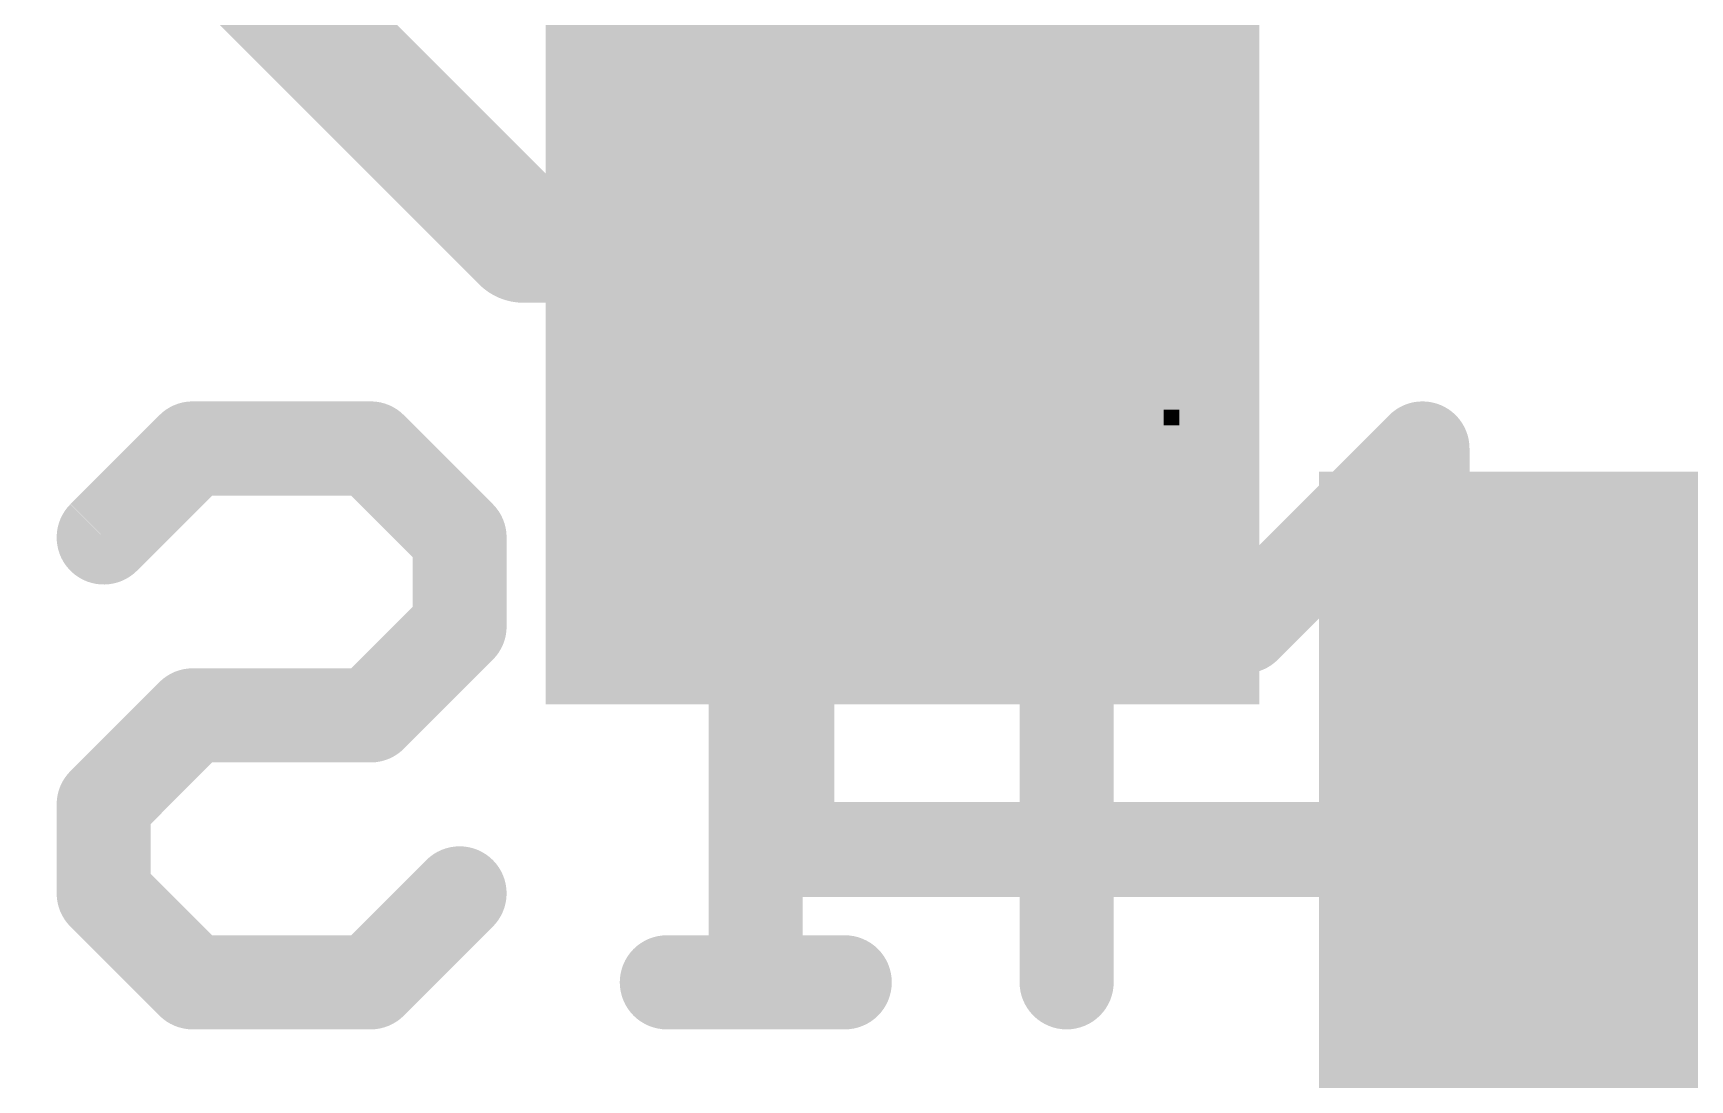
# Model space of a CAD drawing. Extents: x -98 to 15, y -2 to 10.
# Drawn here: x 3.516 to 6.199, y 3.22 to 4.915 of the extents above; entities that cross this region are included whole.
import ezdxf

# ---------------------------------------------------------------- set-up
doc = ezdxf.new("R2010")
doc.units = 0
for name, color, linetype in [('1', 12, 'CONTINUOUS'), ('200', 132, 'CONTINUOUS'), ('21', 53, 'CONTINUOUS'), ('22', 53, 'CONTINUOUS'), ('29', 253, 'CONTINUOUS'), ('31', 253, 'CONTINUOUS')]:
    doc.layers.add(name, color=color, linetype=linetype)

# ---------------------------------------------------------------- blocks, each defined once
blk = doc.blocks.new('RECT')
blk.add_solid([(-0.5, -0.5), (0.5, -0.5), (-0.5, 0.5), (0.5, 0.5)])

msp = doc.modelspace()

# ---------------------------------------------------------------- linework, layer by layer
at = {"layer": '1', "const_width": 0.2032}
for points in [[(4.31, 4.58), (2.54, 6.35)], [(4.9238, 4.58), (4.31, 4.58)], [(5.85, 3.678), (5.85, 2.675)]]:
    msp.add_lwpolyline(points, dxfattribs=at)
at = {"layer": '1', "const_width": 0.1016}
for points in [[(4.31, 4.6308, 1), (4.31, 4.5292)], [(4.9238, 4.5292, 1), (4.9238, 4.6308)], [(4.2741, 4.5441, 1), (4.3459, 4.6159)], [(5.9008, 3.678, 1), (5.7992, 3.678)]]:
    msp.add_lwpolyline(points, format="xyb", dxfattribs=at)
at = {"layer": '21', "const_width": 0.127}
for points in [[(4.75, 3.58), (4.75, 3.83)], [(5.6, 3.58), (4.75, 3.58)]]:
    msp.add_lwpolyline(points, dxfattribs=at)
at = {"layer": '21', "const_width": 0.0635}
for points in [[(4.7817, 3.83, 1), (4.7183, 3.83)], [(4.75, 3.6118, 1), (4.75, 3.5482)], [(5.6, 3.5482, 1), (5.6, 3.6118)], [(4.7183, 3.58, 1), (4.7817, 3.58)]]:
    msp.add_lwpolyline(points, format="xyb", dxfattribs=at)
at = {"layer": '22', "const_width": 0.1524}
for points in [[(3.6304, 4.0985), (3.7744, 4.2425)], [(3.7744, 4.2425), (4.0625, 4.2425)], [(4.0625, 4.2425), (4.2066, 4.0985)], [(4.8303, 4.2425), (4.5422, 4.2425)], [(4.6862, 3.3782), (4.6862, 4.2425)], [(5.4777, 3.9544), (5.1896, 4.2425)], [(5.1896, 4.2425), (5.1896, 3.3782)], [(5.7658, 4.2425), (5.4777, 3.9544)], [(5.7658, 3.3782), (5.7658, 4.2425)], [(4.2066, 4.0985), (4.2066, 3.9544)], [(4.2066, 3.9544), (4.0625, 3.8104)], [(3.7744, 3.8104), (3.6304, 3.6663)], [(4.0625, 3.8104), (3.7744, 3.8104)], [(3.6304, 3.6663), (3.6304, 3.5223)], [(3.6304, 3.5223), (3.7744, 3.3782)], [(4.0625, 3.3782), (4.2066, 3.5223)], [(3.7744, 3.3782), (4.0625, 3.3782)], [(4.8303, 3.3782), (4.5422, 3.3782)]]:
    msp.add_lwpolyline(points, dxfattribs=at)
at = {"layer": '22', "const_width": 0.0762}
for points in [[(3.7744, 4.2806, 1), (3.7744, 4.2044)], [(3.8014, 4.2156, 1), (3.7475, 4.2695)], [(4.0895, 4.2695, 1), (4.0356, 4.2156)], [(4.0625, 4.2044, 1), (4.0625, 4.2806)], [(4.5422, 4.2806, 1), (4.5422, 4.2044)], [(4.7243, 4.2425, 1), (4.6481, 4.2425)], [(4.8303, 4.2044, 1), (4.8303, 4.2806)], [(5.2165, 4.2695, 1), (5.1626, 4.2156)], [(5.2277, 4.2425, 1), (5.1515, 4.2425)], [(5.8039, 4.2425, 1), (5.7277, 4.2425)], [(5.7927, 4.2156, 1), (5.7389, 4.2695)], [(3.6034, 4.1254, 1), (3.6573, 4.0715)], [(4.2447, 4.0985, 1), (4.1685, 4.0985)], [(4.1797, 4.0715, 1), (4.2335, 4.1254)], [(4.2335, 3.9275, 1), (4.1797, 3.9814)], [(5.4507, 3.9814, 1), (5.5046, 3.9275)], [(5.4507, 3.9275, 1), (5.5046, 3.9814)], [(4.1685, 3.9544, 1), (4.2447, 3.9544)], [(3.7744, 3.8485, 1), (3.7744, 3.7723)], [(3.8014, 3.7834, 1), (3.7475, 3.8373)], [(4.0356, 3.8373, 1), (4.0895, 3.7834)], [(4.0625, 3.7723, 1), (4.0625, 3.8485)], [(3.6034, 3.6933, 1), (3.6573, 3.6394)], [(3.6685, 3.6663, 1), (3.5923, 3.6663)], [(3.6573, 3.5492, 1), (3.6034, 3.4953)], [(4.2335, 3.4953, 1), (4.1797, 3.5492)], [(3.5923, 3.5223, 1), (3.6685, 3.5223)], [(3.7744, 3.4163, 1), (3.7744, 3.3401)], [(3.7475, 3.3513, 1), (3.8014, 3.4051)], [(4.0356, 3.4051, 1), (4.0895, 3.3513)], [(4.0625, 3.3401, 1), (4.0625, 3.4163)], [(4.5422, 3.4163, 1), (4.5422, 3.3401)], [(4.8303, 3.3401, 1), (4.8303, 3.4163)], [(4.6481, 3.3782, 1), (4.7243, 3.3782)], [(5.1515, 3.3782, 1), (5.2277, 3.3782)], [(5.7277, 3.3782, 1), (5.8039, 3.3782)]]:
    msp.add_lwpolyline(points, format="xyb", dxfattribs=at)

# ---------------------------------------------------------------- block references
at = {"layer": '1', "xscale": 0.9524, "yscale": 0.3}
for p in [(4.9238, 4.58), (4.9238, 4.08)]:
    msp.add_blockref('RECT', p, dxfattribs=at)
at = {"layer": '1', "xscale": 0.8508, "yscale": 0.3, "rotation": 90}
msp.add_blockref('RECT', (5.85, 3.678), dxfattribs=at)
at = {"layer": '200', "yscale": 0.0254}
for p, xscale in [((4.7879, 4.9022), 0.0508), ((4.7879, 4.8768), 0.0508), ((4.7879, 4.8514), 0.0508), ((4.7879, 4.826), 0.0508), ((4.7879, 4.8006), 0.0508), ((4.7879, 4.7752), 0.0508), ((4.7879, 4.7498), 0.0508), ((4.7879, 4.7244), 0.0508), ((5.0673, 4.7244), 0.4572), ((4.7879, 4.699), 0.0508), ((5.08, 4.699), 0.4826), ((4.7879, 4.6736), 0.0508), ((5.0927, 4.6736), 0.508), ((4.7879, 4.6482), 0.0508), ((5.1054, 4.6482), 0.5334), ((4.7879, 4.6228), 0.0508), ((5.1054, 4.6228), 0.5334), ((4.7879, 4.5974), 0.0508), ((5.1054, 4.5974), 0.5334), ((4.7879, 4.572), 0.0508), ((5.1054, 4.572), 0.5334), ((4.7879, 4.5466), 0.0508), ((4.7879, 4.5212), 0.0508), ((5.1054, 4.5466), 0.5334), ((5.0927, 4.5212), 0.508), ((4.7879, 4.4958), 0.0508), ((5.08, 4.4958), 0.4826), ((4.7879, 4.4704), 0.0508), ((4.7879, 4.445), 0.0508), ((4.7879, 4.4196), 0.0508), ((4.7879, 4.3942), 0.0508), ((4.7879, 4.3688), 0.0508), ((4.7879, 4.3434), 0.0508), ((4.7879, 4.318), 0.0508), ((4.7879, 4.2926), 0.0508), ((5.3594, 4.2926), 0.0254), ((4.7879, 4.2672), 0.0508), ((5.3467, 4.2672), 0.0508), ((4.7879, 4.2418), 0.0508), ((5.0546, 4.2418), 0.2794), ((5.334, 4.2418), 0.0762), ((4.7879, 4.2164), 0.0508), ((5.1181, 4.2164), 0.508), ((4.7879, 4.191), 0.0508), ((5.1181, 4.191), 0.508), ((4.7879, 4.1656), 0.0508), ((5.1054, 4.1656), 0.4826), ((4.7879, 4.1402), 0.0508), ((5.0927, 4.1402), 0.4572), ((5.8674, 4.1402), 0.0762), ((4.7879, 4.1148), 0.0508), ((5.0927, 4.1148), 0.4572), ((5.8547, 4.1148), 0.1524), ((4.7879, 4.0894), 0.0508), ((5.0927, 4.0894), 0.4572), ((5.8547, 4.0894), 0.2032), ((4.7879, 4.064), 0.0508), ((4.7879, 4.0386), 0.0508), ((5.0927, 4.064), 0.4572), ((5.0927, 4.0386), 0.4572), ((5.8674, 4.064), 0.2286), ((5.8801, 4.0386), 0.254), ((4.7879, 4.0132), 0.0508), ((5.08, 4.0132), 0.4318), ((5.8801, 4.0132), 0.254), ((4.7879, 3.9878), 0.0508), ((5.1181, 3.9878), 0.3048), ((5.8801, 3.9878), 0.254), ((4.7879, 3.9624), 0.0508), ((5.8801, 3.9624), 0.254), ((4.7879, 3.937), 0.0508), ((5.8801, 3.937), 0.254), ((4.7879, 3.9116), 0.0508), ((5.8801, 3.9116), 0.254), ((4.7879, 3.8862), 0.0508), ((5.8801, 3.8862), 0.254), ((4.7879, 3.8608), 0.0508), ((5.8674, 3.8608), 0.2286), ((4.7879, 3.8354), 0.0508), ((5.8674, 3.8354), 0.2286), ((4.7879, 3.81), 0.0508), ((5.8674, 3.81), 0.2286), ((4.7879, 3.7846), 0.0508), ((5.8674, 3.7846), 0.2286), ((4.7879, 3.7592), 0.0508), ((5.8674, 3.7592), 0.2286), ((4.7879, 3.7338), 0.0508), ((5.8674, 3.7338), 0.2286), ((4.7879, 3.7084), 0.0508), ((4.7879, 3.683), 0.0508), ((6.35, 3.6576), 3.175), ((6.35, 3.6322), 3.175)]:
    msp.add_blockref('RECT', p, dxfattribs=dict(at, xscale=xscale))
at = {"layer": '29', "xscale": 1.1556, "yscale": 0.5032}
for p in [(4.9238, 5.08), (4.9238, 4.58), (4.9238, 4.08)]:
    msp.add_blockref('RECT', p, dxfattribs=at)
at = {"layer": '29', "xscale": 1.054, "yscale": 0.5032, "rotation": 90}
for p in [(5.85, 3.678), (6.35, 3.678)]:
    msp.add_blockref('RECT', p, dxfattribs=at)
at = {"layer": '31', "xscale": 0.9524, "yscale": 0.3}
for p in [(4.9238, 4.58), (4.9238, 4.08)]:
    msp.add_blockref('RECT', p, dxfattribs=at)
at = {"layer": '31', "xscale": 0.8508, "yscale": 0.3, "rotation": 90}
msp.add_blockref('RECT', (5.85, 3.678), dxfattribs=at)

doc.saveas('drawing.dxf')
